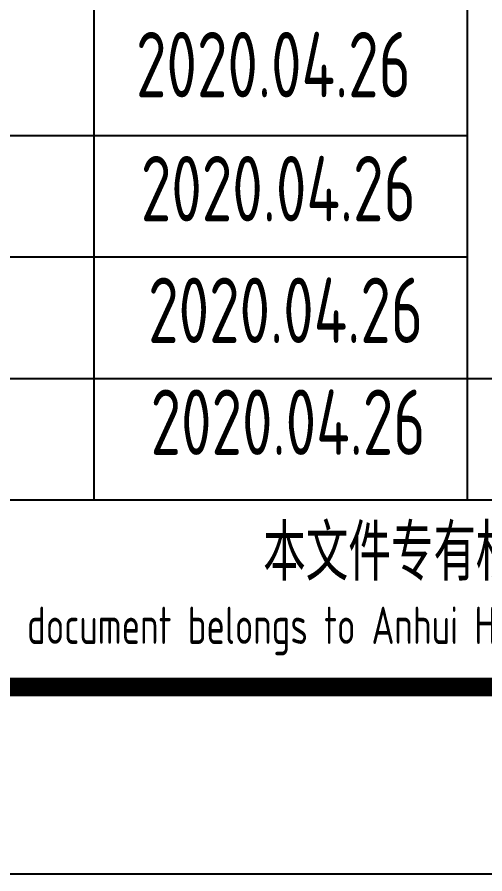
# Model space of a CAD drawing. Extents: x 6250600 to 6678662, y -692028 to -290561.
# Drawn here: x 6516753 to 6519257, y -372379 to -367796 of the extents above; entities that cross this region are included whole.
import ezdxf
from ezdxf.enums import TextEntityAlignment as Align

# ---------------------------------------------------------------- set-up
doc = ezdxf.new("R2010")
doc.units = 0
doc.header["$LTSCALE"] = 1000
doc.header["$MEASUREMENT"] = 0
doc.linetypes.add('2', pattern=[18.5, 12, -3, 0.5, -3])
doc.layers.get('0').update_dxf_attribs({"linetype": 'CONTINUOUS'})
doc.layers.add('PUB_TITLE', color=4, linetype='CONTINUOUS')
doc.styles.add('AHD', font='sceie.shx', dxfattribs={"width": 0.7, "bigfont": 'sceic.shx'})
doc.styles.add('sceie', font='sceie.shx', dxfattribs={"width": 0.7, "bigfont": 'sceic.shx'})

# ---------------------------------------------------------------- blocks, each defined once
blk = doc.blocks.new('qm')
at = {"style": 'sceie', "width": 0.8}
for p in [(-941169.6, -984626.3), (-941208.7, -985276.9), (-941182.6, -985940.5), (-941143.6, -986591.1), (-941130.5, -987189.7)]:
    blk.add_attdef('2020.04.26', text='', height=350, dxfattribs=at).set_placement(p, align=Align.MIDDLE)

msp = doc.modelspace()

# ---------------------------------------------------------------- linework, layer by layer
for p, q in [((6517165, -370378.7), (6517165, -367128.7)), ((6519165, -370378.7), (6519165, -367128.7)), ((6513665, -368428.7), (6519165, -368428.7)), ((6513665, -369078.7), (6519165, -369078.7)), ((6513665, -369728.7), (6531665, -369728.7)), ((6513665, -370378.7), (6531665, -370378.7)), ((6513665, -371378.7), (6531665, -371378.7))]:
    msp.add_line(p, q)
at = {"layer": 'PUB_TITLE', "color": 4}
msp.add_lwpolyline([(6473265, -372378.7), (6532665, -372378.7), (6532665, -330378.7), (6473265, -330378.7)], close=True, dxfattribs=at)
at = {"layer": 'PUB_TITLE', "color": 4, "const_width": 100}
msp.add_lwpolyline([(6475765, -371378.7), (6531665, -371378.7), (6531665, -331378.7), (6475765, -331378.7)], close=True, dxfattribs=at)

# ---------------------------------------------------------------- block references
at = {"color": 4, "linetype": '2'}
ref = msp.add_blockref('qm', (7459333.9, 617227.8), dxfattribs=at)
ref.add_attrib('2020.04.26', '2020.04.26', dxfattribs={"height": 350, "style": 'sceie', "width": 0.8}).set_placement((6518203.4, -369961.9), align=Align.MIDDLE)
ref.add_attrib('2020.04.26', '2020.04.26', dxfattribs={"height": 350, "style": 'sceie', "width": 0.8}).set_placement((6518190.4, -369363.3), align=Align.MIDDLE)
ref.add_attrib('2020.04.26', '2020.04.26', dxfattribs={"height": 350, "style": 'sceie', "width": 0.8}).set_placement((6518151.3, -368712.7), align=Align.MIDDLE)
ref.add_attrib('2020.04.26', '2020.04.26', dxfattribs={"height": 350, "style": 'sceie', "width": 0.8}).set_placement((6518125.3, -368049.1), align=Align.MIDDLE)

# ---------------------------------------------------------------- texts
at = {"style": 'AHD', "width": 0.8}
for s, height, p in [('本文件专有权属安徽华东化工医药工程有限责任公司所有,未经许可不得复制或转让给第三方', 300, (6522665, -370678.7)), ('本文件专有权属安徽华东化工医药工程有限责任公司所有,未经许可不得复制或转让给第三方', 300, (6522665, -370678.7)), ('The proprietary right of this document belongs to Anhui Huadong Chemical And Medical Engineering  Co.,Ltd.  and any replication or transfer to the 3rd. side is forbidden without its permission. ', 200, (6522665, -371078.7)), ('The proprietary right of this document belongs to Anhui Huadong Chemical And Medical Engineering  Co.,Ltd.  and any replication or transfer to the 3rd. side is forbidden without its permission. ', 200, (6522665, -371078.7))]:
    msp.add_text(s, height=height, dxfattribs=at).set_placement(p, align=Align.MIDDLE)

doc.saveas('drawing.dxf')
